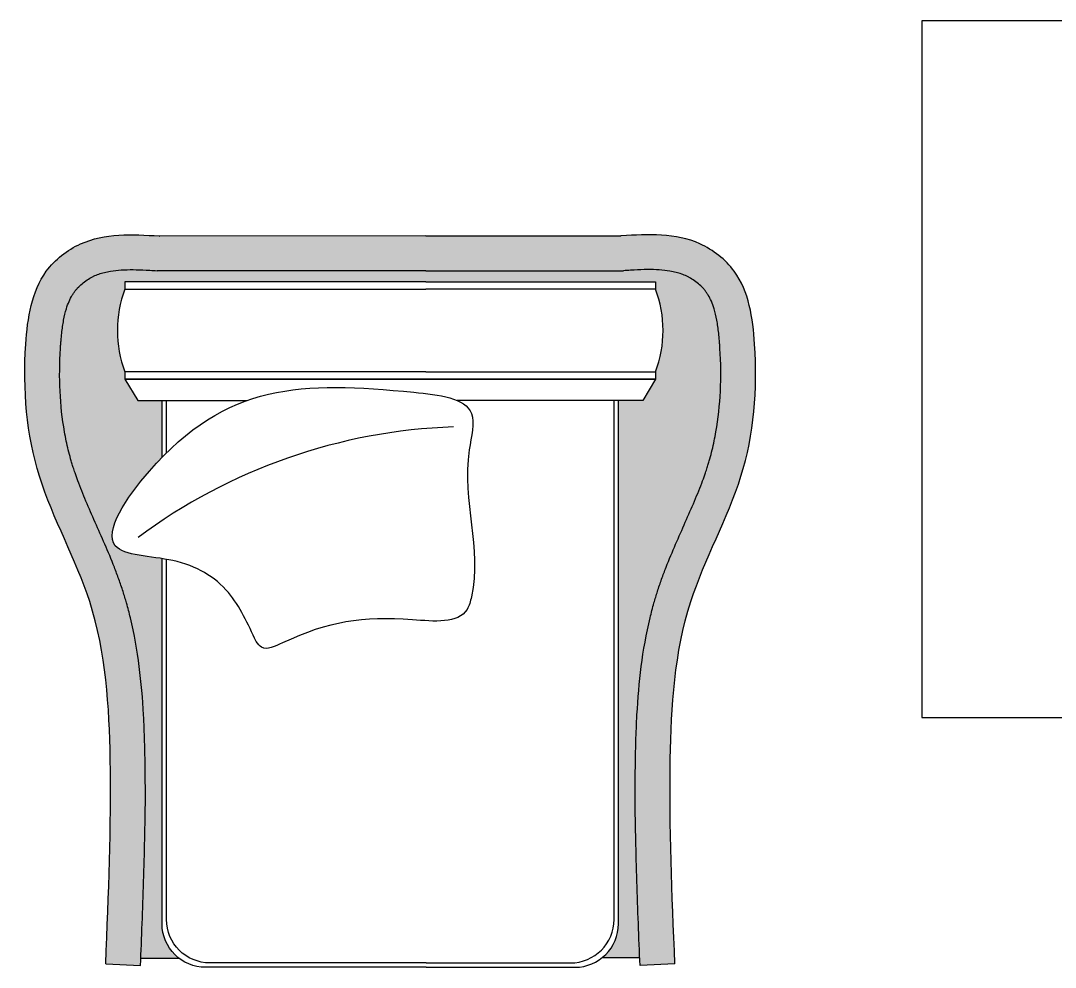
# Model space of a CAD drawing. Header units: millimetres. Extents: x -38686 to 870903, y -23218 to 232707.
# Drawn here: x 45516 to 46703, y 26831 to 27917 of the extents above; entities that cross this region are included whole.
import ezdxf

# ---------------------------------------------------------------- set-up
doc = ezdxf.new("R2010")
doc.units = ezdxf.units.MM
doc.header["$LTSCALE"] = 10
doc.layers.add('40 - Detail Outline', color=142, linetype='Continuous')

msp = doc.modelspace()

# ---------------------------------------------------------------- hatches: boundary and pattern name
at = {"layer": '40 - Detail Outline'}
h = msp.add_hatch(dxfattribs=at)
h.set_pattern_fill('ANGLE', color=251, scale=2, angle=180.0057742412218, style=0)
h.set_pattern_definition([(180.0057742412216, (40026.98163617135, 65695.14403723915), (0.001407889907693792, -13.96999992905677), [10.16, -3.81]), (270.0057742412216, (40026.98163617135, 65695.14403723915), (13.96999992905677, 0.001407889907693792), [10.16, -3.81])])
edge = h.paths.add_edge_path()
edge.add_spline(control_points=[(46266.75633766782, 26834.72930527031), (46263.44040504514, 26916.3194471131), (46257.63666228377, 27046.15524787157), (46269.29427468567, 27244.90543773544), (46353.4127442122, 27390.83732204286), (46364.19165370869, 27522.74277372971), (46349.20963890851, 27624.24843495061), (46285.43164945371, 27674.33293246122), (46235.9372256356, 27672.55004430147), (46204.98856052558, 27670.33869859126), (46204.84359940005, 27670.3283161212)], knot_values=[0, 0, 0, 0, 245.9072961476843, 430.497664894605, 585.444792668331, 737.9512840339504, 824.8975706436609, 875.1625477461654, 965.8148450993879, 966.2415125991878, 966.2415125991878, 966.2415125991878, 966.2415125991878], degree=3, periodic=0)
edge.add_line((46204.84359940002, 27670.3283161212), (45981.01429271833, 27670.3090235372))
edge.add_line((45981.01429271832, 27670.30902353719), (45675.18498669779, 27670.27862897834))
edge.add_spline(control_points=[(45675.18498669777, 27670.27862897834), (45675.04002361064, 27670.28898402369), (45644.09094070003, 27672.49447465733), (45594.59618047116, 27674.26799916055), (45530.82766741567, 27624.17143667889), (45515.86485627733, 27522.66294289533), (45526.66872017251, 27390.75953278178), (45610.81479638227, 27244.84356507605), (45622.51000921873, 27046.09558421951), (45616.73069811234, 26916.25868778843), (45613.43020121628, 26834.66792007956)], knot_values=[0, 0, 0, 0, 0.4266674997999189, 91.0789648530224, 141.3439419555269, 228.2902285652374, 380.7967199308567, 535.7438477045828, 720.3342164515035, 966.2415125991878, 966.2415125991878, 966.2415125991878, 966.2415125991878], degree=3, periodic=0)
edge.add_line((45613.43020121628, 26834.66792007956), (45653.3975142948, 26833.05116862026))
edge.add_spline(control_points=[(45653.39751429483, 26833.05116862026), (45654.04417782451, 26849.03717784812), (45654.6920733786, 26865.05282975784), (45656.53299889137, 26913.21287660881), (45657.62364787579, 26945.47054880038), (45658.53291294235, 26989.84056785666), (45658.71959463682, 27001.76803446393), (45658.93665928181, 27011.18153469542), (45658.98261770155, 27021.66011520319), (45658.94821989685, 27041.29661155228), (45658.88358536997, 27050.44815627105), (45658.69823351753, 27064.65635323869), (45658.61663255648, 27069.69425088864), (45658.41423848714, 27079.81548368618), (45658.29270536837, 27084.89598346104), (45657.84659074387, 27100.18994234484), (45657.44064496813, 27110.45582999986), (45655.8536693294, 27139.13557322572), (45654.31666431285, 27157.66152860986), (45649.52448844985, 27194.82756685768), (45646.26877202667, 27213.46993131414), (45640.42131746153, 27237.71799035779), (45638.93731023133, 27243.39001578065), (45636.07528666419, 27253.45767639482), (45634.74646333203, 27257.85804490403), (45632.57305805184, 27264.62769074289), (45631.78837024211, 27266.99429074175), (45630.18656408371, 27271.68946374954), (45629.36874606303, 27274.0202858224), (45626.87162701006, 27280.96446549808), (45625.1487267137, 27285.52953395749), (45619.85973235618, 27299.04815100072), (45616.1741874337, 27307.82551497385), (45608.74990947498, 27324.99474698914), (45605.0109993699, 27333.38686955973), (45597.72079984186, 27349.85542963991), (45594.16955743617, 27357.93182171492), (45587.47324797296, 27373.81979842764), (45584.32842948465, 27381.63100376751), (45580.35001287141, 27392.39208036979), (45579.26466996406, 27395.43735382847), (45577.54065432801, 27400.49222499209), (45576.87301310356, 27402.51107067022), (45575.69749444464, 27406.19056777843), (45575.18216735043, 27407.85279276453), (45574.17824174845, 27411.19362786768), (45573.69055991032, 27412.86902086166), (45572.26989272033, 27417.910220954), (45571.37928070605, 27421.29105497764), (45568.87342222777, 27431.49421779174), (45567.42410015035, 27438.37730879445), (45563.4846571263, 27460.56306386242), (45561.79765145326, 27476.1750678598), (45560.29244580388, 27508.13511060511), (45560.47511336801, 27524.48228332967), (45561.60070015182, 27542.64557001493), (45561.70058758193, 27544.15140172492), (45561.9125144447, 27547.13166134992), (45562.02494613244, 27548.60925694594), (45562.38504858818, 27553.00024605509), (45562.65564200366, 27555.87189016492), (45563.54246970461, 27563.92165778005), (45564.25629009015, 27568.9304747017), (45566.01840334086, 27578.31263876216), (45567.06679087406, 27582.68371257578), (45569.22632797781, 27589.76532486242), (45570.26922466487, 27592.62804468676), (45572.53926595836, 27597.88423220827), (45573.764796615, 27600.277149336), (45575.72448226018, 27603.52850022654), (45576.38750612631, 27604.54377627543), (45577.39929879684, 27605.97500392586), (45577.72660339795, 27606.4210661333), (45578.71110427956, 27607.71396868505), (45579.3984627559, 27608.5585659782), (45581.58582541608, 27611.07501361177), (45583.21193752319, 27612.72910707649), (45586.73013749989, 27615.89500707503), (45588.62195272779, 27617.40663917757), (45592.57814362543, 27620.20681424772), (45594.64235080528, 27621.4952301889), (45597.68567944542, 27623.15953485133), (45598.63974673057, 27623.64884183138), (45600.5509116645, 27624.56597511489), (45601.50212344559, 27624.99120179105), (45603.45750026187, 27625.80360481057), (45604.45672731631, 27626.18848459491), (45607.52708434581, 27627.28219230547), (45609.67161584232, 27627.93035071365), (45614.18216156733, 27629.07033927623), (45616.54804439153, 27629.56183441863), (45622.84463650765, 27630.61244370718), (45626.93138385599, 27631.06348249428), (45635.59464937833, 27631.61695315528), (45640.16962905909, 27631.71926177504), (45649.72408366197, 27631.63826123786), (45654.70274400705, 27631.45526469849), (45662.65403102574, 27631.02816934832), (45665.51391638897, 27630.84957208782), (45669.71437707654, 27630.56546751693), (45671.02242731009, 27630.47404853701), (45672.33495707839, 27630.38029152965)], knot_values=[0, 0, 0, 0, 48.18040589397054, 48.18040589397054, 144.5412176819116, 144.5412176819116, 179.8519044231265, 179.8519044231265, 210.7199418486409, 210.7199418486409, 237.553935408719, 237.553935408719, 252.2858669309105, 252.2858669309105, 267.0177984531021, 267.0177984531021, 296.4816614974852, 296.4816614974852, 348.9211088695669, 348.9211088695669, 401.3605562416485, 401.3605562416485, 417.399041260727, 417.399041260727, 429.8889746359214, 429.8889746359214, 436.6571245340605, 436.6571245340605, 443.4252744321996, 443.4252744321996, 456.9615742284778, 456.9615742284778, 484.0341738210341, 484.0341738210341, 511.1067734135904, 511.1067734135904, 538.1793730061466, 538.1793730061466, 565.251972598703, 565.251972598703, 576.0252292615306, 576.0252292615306, 583.2334310306188, 583.2334310306188, 589.2088881075424, 589.2088881075424, 595.184345184466, 595.184345184466, 607.1352593383132, 607.1352593383132, 631.0370876460075, 631.0370876460075, 683.2767768766456, 683.2767768766456, 735.5164661072837, 735.5164661072837, 740.2165059186036, 740.2165059186036, 744.9165457299235, 744.9165457299235, 754.3166253525634, 754.3166253525634, 771.9020580215099, 771.9020580215099, 789.4874906904564, 789.4874906904564, 803.1229237549242, 803.1229237549242, 816.7583568193919, 816.7583568193919, 823.3809884518992, 823.3809884518992, 826.4884261616446, 826.4884261616446, 832.3315499349845, 832.3315499349845, 844.0177974816644, 844.0177974816644, 855.7040450283442, 855.7040450283442, 867.3902925750241, 867.3902925750241, 872.6755205526874, 872.6755205526874, 877.9683651406499, 877.9683651406499, 883.2612097286124, 883.2612097286124, 893.8468989045373, 893.8468989045373, 904.4325880804622, 904.4325880804622, 920.7339965087098, 920.7339965087098, 937.0354049369573, 937.0354049369573, 953.3368133652049, 953.3368133652049, 962.2543273832941, 962.2543273832941, 966.2415125991878, 966.2415125991878, 966.2415125991878, 966.2415125991878], degree=3, periodic=0)
edge.add_line((45672.33495707842, 27630.38029152965), (45981.01806678373, 27630.41097160854))
edge.add_line((45981.01806678373, 27630.41097160855), (46207.70117715289, 27630.43051857065))
edge.add_spline(control_points=[(46207.70117715321, 27630.43051857066), (46209.01368916049, 27630.52452388784), (46210.32172207549, 27630.61619033022), (46214.52212893945, 27630.90108956203), (46217.38198046354, 27631.08022786805), (46225.3331865397, 27631.50882747832), (46230.31181217541, 27631.69276590451), (46239.86625128315, 27631.775574004), (46244.44125023735, 27631.67413090561), (46253.10462031324, 27631.12229921827), (46257.1914529184, 27630.67203359234), (46263.48824368184, 27629.62261554617), (46265.85421944747, 27629.13156800318), (46270.36498076093, 27627.9924327906), (46272.50963484126, 27627.34468010814), (46275.58019872935, 27626.25155328402), (46276.57949857961, 27625.86686254582), (46278.5350290557, 27625.05482946963), (46279.48632126648, 27624.62978275654), (46281.39765967446, 27623.71301105403), (46282.35181951232, 27623.22388457837), (46285.39546296021, 27621.56015569919), (46287.45991385265, 27620.27213029902), (46291.41663443187, 27617.47270373275), (46293.30873560472, 27615.96142956115), (46296.82753446064, 27612.79619521153), (46298.4539594691, 27611.14240941316), (46300.64179816539, 27608.6263756418), (46301.32931641492, 27607.78190840197), (46302.31406187726, 27606.48919212658), (46302.64145086097, 27606.04319184836), (46303.65351428089, 27604.61215564003), (46304.31673021056, 27603.59700504377), (46306.27703092896, 27600.34602495543), (46307.50301426876, 27597.95333972307), (46309.77404991578, 27592.6975817544), (46310.81748816915, 27589.83505928216), (46312.97836497222, 27582.75385567527), (46314.0275794302, 27578.38298027949), (46315.79146761826, 27569.00114975313), (46316.50623558628, 27563.99246796555), (46317.39458617021, 27555.94286826938), (46317.66572285414, 27553.07127540324), (46318.02665601467, 27548.6803544988), (46318.13936723999, 27547.20278019974), (46318.35185792067, 27544.2225607215), (46318.45203023043, 27542.7167479357), (46319.58105322364, 27524.55367452015), (46319.76681343163, 27508.20653664619), (46318.26765418408, 27476.2462097098), (46316.58360210515, 27460.63388683485), (46312.6483563736, 27438.44738687861), (46311.20033650272, 27431.56402180848), (46308.69640835916, 27421.360385105), (46307.80643596547, 27417.97938265102), (46306.38672252258, 27412.93791387936), (46305.89935765314, 27411.26242865306), (46304.89606410649, 27407.92140368158), (46304.38105149026, 27406.25908123287), (46303.20622895972, 27402.57936179945), (46302.53896968343, 27400.56038984946), (46300.81591038627, 27395.50519261761), (46299.73114361978, 27392.45971388234), (46295.75476291677, 27381.69788481413), (46292.61142225112, 27373.88608466016), (46285.9181186817, 27357.99684138751), (46282.36840427536, 27349.91977761361), (46275.08132048964, 27333.44983862851), (46271.34399811897, 27325.05700886072), (46263.92296846188, 27307.88637258735), (46260.23908415489, 27299.10831151985), (46254.95264741758, 27285.5886941178), (46253.2306107966, 27281.0232997924), (46250.73480552604, 27274.07864782247), (46249.91742847764, 27271.747671072), (46248.31651060627, 27267.05219510983), (46247.53227053687, 27264.68544670181), (46245.36014601402, 27257.91538980747), (46244.03215519135, 27253.51476998298), (46241.17203633024, 27243.44656809572), (46239.68910219125, 27237.77426202182), (46233.84623511066, 27213.52509715882), (46230.5940456097, 27194.88211710177), (46225.80890110595, 27157.71517290915), (46224.27540095805, 27139.18892707755), (46222.69385113774, 27110.50888413225), (46222.28984752583, 27100.24291986196), (46221.84662630365, 27084.94887685342), (46221.72605434374, 27079.86835417717), (46221.52557506794, 27069.74708327079), (46221.44492720527, 27064.70917027324), (46221.26226334018, 27050.500938494), (46221.19936015355, 27041.34938171111), (46221.16867728875, 27021.71287920585), (46221.21661810257, 27011.23430758027), (46221.43533214822, 27001.82084857027), (46221.62427034241, 26989.89341749392), (46222.54192955449, 26945.52357125132), (46223.63868120147, 26913.26610597196), (46225.48871786124, 26865.10640825917), (46226.13964333199, 26849.09087920845), (46226.78933117035, 26833.10499260602)], knot_values=[0, 0, 0, 0, 3.987185215893646, 3.987185215893646, 12.90469923398291, 12.90469923398291, 29.20610766223047, 29.20610766223047, 45.50751609047802, 45.50751609047802, 61.80892451872558, 61.80892451872558, 72.3946136946505, 72.3946136946505, 82.98030287057543, 82.98030287057543, 88.27314745853789, 88.27314745853789, 93.56599204650036, 93.56599204650036, 98.8512200241637, 98.8512200241637, 110.5374675708435, 110.5374675708435, 122.2237151175234, 122.2237151175234, 133.9099626642032, 133.9099626642032, 139.7530864375432, 139.7530864375432, 142.8605241472886, 142.8605241472886, 149.4831557797959, 149.4831557797959, 163.1185888442636, 163.1185888442636, 176.7540219087314, 176.7540219087314, 194.3394545776779, 194.3394545776779, 211.9248872466244, 211.9248872466244, 221.3249668692642, 221.3249668692642, 226.0250066805842, 226.0250066805842, 230.7250464919041, 230.7250464919041, 282.9647357225422, 282.9647357225422, 335.2044249531803, 335.2044249531803, 359.1062532608746, 359.1062532608746, 371.0571674147218, 371.0571674147218, 377.0326244916454, 377.0326244916454, 383.008081568569, 383.008081568569, 390.2162833376572, 390.2162833376572, 400.9895400004848, 400.9895400004848, 428.0621395930411, 428.0621395930411, 455.1347391855974, 455.1347391855974, 482.2073387781537, 482.2073387781537, 509.27993837071, 509.27993837071, 522.8162381669881, 522.8162381669881, 529.5843880651273, 529.5843880651273, 536.3525379632663, 536.3525379632663, 548.8424713384608, 548.8424713384608, 564.8809563575393, 564.8809563575393, 617.3204037296209, 617.3204037296209, 669.7598511017026, 669.7598511017026, 699.2237141460857, 699.2237141460857, 713.9556456682773, 713.9556456682773, 728.6875771904688, 728.6875771904688, 755.5215707505469, 755.5215707505469, 786.3896081760613, 786.3896081760613, 821.7002949172761, 821.7002949172761, 918.0611067052173, 918.0611067052173, 966.2415125991878, 966.2415125991878, 966.2415125991878, 966.2415125991878], degree=3, periodic=0)
edge.add_line((46226.78933117035, 26833.10499260602), (46266.75633766778, 26834.7293052703))
h = msp.add_hatch(dxfattribs=at)
h.set_pattern_fill('ANGLE', color=251, scale=0.9999999999999999, angle=225.0057742412217, style=0)
h.set_pattern_definition([(225.0057742412215, (40026.98163617135, 65695.14403723915), (4.939638605756262, -4.938643077255367), [5.07999999999999, -1.904999999999998]), (315.0057742412217, (40026.98163617135, 65695.14403723915), (4.938643077255367, 4.939638605756262), [5.07999999999995, -1.904999999999988])])
edge = h.paths.add_edge_path()
edge.add_spline(control_points=[(46226.44476070409, 26841.58811335671), (46225.91050942551, 26854.75607178993), (46225.37967127209, 26867.94508215338), (46223.63868120147, 26913.26610597196), (46222.54192955449, 26945.52357125132), (46221.62427034241, 26989.89341749392), (46221.43533214822, 27001.82084857027), (46221.21661810257, 27011.23430758027), (46221.16867728875, 27021.71287920585), (46221.19936015355, 27041.34938171111), (46221.26226334018, 27050.500938494), (46221.44492720527, 27064.70917027324), (46221.52557506794, 27069.74708327079), (46221.72605434374, 27079.86835417717), (46221.84662630365, 27084.94887685342), (46222.28984752583, 27100.24291986196), (46222.69385113774, 27110.50888413225), (46224.27540095805, 27139.18892707755), (46225.80890110595, 27157.71517290915), (46230.5940456097, 27194.88211710177), (46233.84623511066, 27213.52509715882), (46239.68910219125, 27237.77426202182), (46241.17203633024, 27243.44656809572), (46244.03215519135, 27253.51476998298), (46245.36014601402, 27257.91538980747), (46247.53227053687, 27264.68544670181), (46248.31651060627, 27267.05219510983), (46249.91742847764, 27271.747671072), (46250.73480552604, 27274.07864782247), (46253.2306107966, 27281.0232997924), (46254.95264741758, 27285.5886941178), (46260.23908415489, 27299.10831151985), (46263.92296846188, 27307.88637258735), (46271.34399811897, 27325.05700886072), (46275.08132048964, 27333.44983862851), (46282.36840427536, 27349.91977761361), (46285.9181186817, 27357.99684138751), (46292.61142225112, 27373.88608466016), (46295.75476291677, 27381.69788481413), (46299.73114361978, 27392.45971388234), (46300.81591038627, 27395.50519261761), (46302.53896968343, 27400.56038984946), (46303.20622895972, 27402.57936179945), (46304.38105149026, 27406.25908123287), (46304.89606410649, 27407.92140368158), (46305.89935765314, 27411.26242865306), (46306.38672252258, 27412.93791387936), (46307.80643596547, 27417.97938265102), (46308.69640835916, 27421.360385105), (46311.20033650272, 27431.56402180848), (46312.6483563736, 27438.44738687861), (46316.58360210515, 27460.63388683485), (46318.26765418408, 27476.2462097098), (46319.76681343163, 27508.20653664619), (46319.58105322364, 27524.55367452015), (46318.45203023043, 27542.7167479357), (46318.35185792067, 27544.2225607215), (46318.13936723999, 27547.20278019974), (46318.02665601467, 27548.6803544988), (46317.66572285414, 27553.07127540324), (46317.39458617021, 27555.94286826938), (46316.50623558628, 27563.99246796555), (46315.79146761826, 27569.00114975313), (46314.0275794302, 27578.38298027949), (46312.97836497222, 27582.75385567527), (46310.81748816915, 27589.83505928216), (46309.77404991578, 27592.6975817544), (46307.50301426876, 27597.95333972307), (46306.27703092896, 27600.34602495543), (46304.31673021056, 27603.59700504377), (46303.65351428089, 27604.61215564003), (46302.64145086097, 27606.04319184836), (46302.31406187726, 27606.48919212658), (46301.32931641492, 27607.78190840197), (46300.64179816539, 27608.6263756418), (46298.4539594691, 27611.14240941316), (46296.82753446064, 27612.79619521153), (46293.30873560472, 27615.96142956115), (46291.41663443187, 27617.47270373275), (46287.45991385265, 27620.27213029902), (46285.39546296021, 27621.56015569919), (46282.35181951232, 27623.22388457837), (46281.39765967446, 27623.71301105403), (46279.48632126648, 27624.62978275654), (46278.5350290557, 27625.05482946963), (46276.57949857961, 27625.86686254582), (46275.58019872935, 27626.25155328402), (46272.50963484126, 27627.34468010814), (46270.36498076093, 27627.9924327906), (46265.85421944747, 27629.13156800318), (46263.48824368184, 27629.62261554617), (46257.1914529184, 27630.67203359234), (46253.10462031324, 27631.12229921827), (46244.44125023735, 27631.67413090561), (46239.86625128315, 27631.775574004), (46230.31181217541, 27631.69276590451), (46225.3331865397, 27631.50882747832), (46217.38198046354, 27631.08022786805), (46214.52212893945, 27630.90108956203), (46210.32172207549, 27630.61619033022), (46209.01368916049, 27630.52452388784), (46207.70117715321, 27630.43051857066)], knot_values=[8.519683485493072, 8.519683485493072, 8.519683485493072, 8.519683485493072, 48.18040589397054, 48.18040589397054, 144.5412176819116, 144.5412176819116, 179.8519044231265, 179.8519044231265, 210.7199418486409, 210.7199418486409, 237.553935408719, 237.553935408719, 252.2858669309105, 252.2858669309105, 267.0177984531021, 267.0177984531021, 296.4816614974852, 296.4816614974852, 348.9211088695669, 348.9211088695669, 401.3605562416485, 401.3605562416485, 417.399041260727, 417.399041260727, 429.8889746359214, 429.8889746359214, 436.6571245340605, 436.6571245340605, 443.4252744321996, 443.4252744321996, 456.9615742284778, 456.9615742284778, 484.0341738210341, 484.0341738210341, 511.1067734135904, 511.1067734135904, 538.1793730061466, 538.1793730061466, 565.251972598703, 565.251972598703, 576.0252292615306, 576.0252292615306, 583.2334310306188, 583.2334310306188, 589.2088881075424, 589.2088881075424, 595.184345184466, 595.184345184466, 607.1352593383132, 607.1352593383132, 631.0370876460075, 631.0370876460075, 683.2767768766456, 683.2767768766456, 735.5164661072837, 735.5164661072837, 740.2165059186036, 740.2165059186036, 744.9165457299235, 744.9165457299235, 754.3166253525634, 754.3166253525634, 771.9020580215099, 771.9020580215099, 789.4874906904564, 789.4874906904564, 803.1229237549242, 803.1229237549242, 816.7583568193919, 816.7583568193919, 823.3809884518992, 823.3809884518992, 826.4884261616446, 826.4884261616446, 832.3315499349845, 832.3315499349845, 844.0177974816644, 844.0177974816644, 855.7040450283442, 855.7040450283442, 867.3902925750241, 867.3902925750241, 872.6755205526874, 872.6755205526874, 877.9683651406499, 877.9683651406499, 883.2612097286124, 883.2612097286124, 893.8468989045373, 893.8468989045373, 904.4325880804622, 904.4325880804622, 920.7339965087098, 920.7339965087098, 937.0354049369573, 937.0354049369573, 953.3368133652049, 953.3368133652049, 962.2543273832941, 962.2543273832941, 966.2415125991878, 966.2415125991878, 966.2415125991878, 966.2415125991878], degree=3, periodic=0)
edge.add_line((46207.70117715313, 27630.43051857047), (45981.01806678371, 27630.41097160855))
edge.add_line((45981.01806678373, 27630.41097160855), (45672.33495707747, 27630.38029152959))
edge.add_spline(control_points=[(45672.33495707839, 27630.38029152965), (45671.02242731009, 27630.47404853701), (45669.71437707654, 27630.56546751693), (45665.51391638897, 27630.84957208782), (45662.65403102574, 27631.02816934832), (45654.70274400705, 27631.45526469849), (45649.72408366197, 27631.63826123786), (45640.16962905909, 27631.71926177504), (45635.59464937833, 27631.61695315528), (45626.93138385599, 27631.06348249428), (45622.84463650765, 27630.61244370718), (45616.54804439153, 27629.56183441863), (45614.18216156733, 27629.07033927623), (45609.67161584232, 27627.93035071365), (45607.52708434581, 27627.28219230547), (45604.45672731631, 27626.18848459491), (45603.45750026187, 27625.80360481057), (45601.50212344559, 27624.99120179105), (45600.5509116645, 27624.56597511489), (45598.63974673057, 27623.64884183138), (45597.68567944542, 27623.15953485133), (45594.64235080528, 27621.4952301889), (45592.57814362543, 27620.20681424772), (45588.62195272779, 27617.40663917757), (45586.73013749989, 27615.89500707503), (45583.21193752319, 27612.72910707649), (45581.58582541608, 27611.07501361177), (45579.3984627559, 27608.5585659782), (45578.71110427956, 27607.71396868505), (45577.72660339795, 27606.4210661333), (45577.39929879684, 27605.97500392586), (45576.38750612631, 27604.54377627543), (45575.72448226018, 27603.52850022654), (45573.764796615, 27600.277149336), (45572.53926595836, 27597.88423220827), (45570.26922466487, 27592.62804468676), (45569.22632797781, 27589.76532486242), (45567.06679087406, 27582.68371257578), (45566.01840334086, 27578.31263876216), (45564.25629009015, 27568.9304747017), (45563.54246970461, 27563.92165778005), (45562.65564200366, 27555.87189016492), (45562.38504858818, 27553.00024605509), (45562.02494613244, 27548.60925694594), (45561.9125144447, 27547.13166134992), (45561.70058758193, 27544.15140172492), (45561.60070015182, 27542.64557001493), (45560.47511336801, 27524.48228332967), (45560.29244580388, 27508.13511060511), (45561.79765145326, 27476.1750678598), (45563.4846571263, 27460.56306386242), (45567.42410015035, 27438.37730879445), (45568.87342222777, 27431.49421779174), (45571.37928070605, 27421.29105497764), (45572.26989272033, 27417.910220954), (45573.69055991032, 27412.86902086166), (45574.17824174845, 27411.19362786768), (45575.18216735043, 27407.85279276453), (45575.69749444464, 27406.19056777843), (45576.87301310356, 27402.51107067022), (45577.54065432801, 27400.49222499209), (45579.26466996406, 27395.43735382847), (45580.35001287141, 27392.39208036979), (45584.32842948465, 27381.63100376751), (45587.47324797296, 27373.81979842764), (45594.16955743617, 27357.93182171492), (45597.72079984186, 27349.85542963991), (45605.0109993699, 27333.38686955973), (45608.74990947498, 27324.99474698914), (45616.1741874337, 27307.82551497385), (45619.85973235618, 27299.04815100072), (45625.1487267137, 27285.52953395749), (45626.87162701006, 27280.96446549808), (45629.36874606303, 27274.0202858224), (45630.18656408371, 27271.68946374954), (45631.78837024211, 27266.99429074175), (45632.57305805184, 27264.62769074289), (45634.74646333203, 27257.85804490403), (45636.07528666419, 27253.45767639482), (45638.93731023133, 27243.39001578065), (45640.42131746153, 27237.71799035779), (45646.26877202667, 27213.46993131414), (45649.52448844985, 27194.82756685768), (45654.31666431285, 27157.66152860986), (45655.8536693294, 27139.13557322572), (45657.44064496813, 27110.45582999986), (45657.84659074387, 27100.18994234484), (45658.29270536837, 27084.89598346104), (45658.41423848714, 27079.81548368618), (45658.61663255648, 27069.69425088864), (45658.69823351753, 27064.65635323869), (45658.88358536997, 27050.44815627105), (45658.94821989685, 27041.29661155228), (45658.98261770155, 27021.66011520319), (45658.93665928181, 27011.18153469542), (45658.71959463682, 27001.76803446393), (45658.53291294235, 26989.84056785666), (45657.62364787579, 26945.47054880038), (45656.53299889137, 26913.21287660881), (45654.80058293004, 26867.89152423128), (45654.27223995488, 26854.70241367697), (45653.74047987195, 26841.53435440687)], knot_values=[8.519683485484052, 8.519683485484052, 8.519683485484052, 8.519683485484052, 12.5068687013777, 12.5068687013777, 21.42438271946696, 21.42438271946696, 37.72579114771452, 37.72579114771452, 54.02719957596207, 54.02719957596207, 70.32860800420963, 70.32860800420963, 80.91429718013455, 80.91429718013455, 91.49998635605948, 91.49998635605948, 96.79283094402194, 96.79283094402194, 102.0856755319844, 102.0856755319844, 107.3709035096477, 107.3709035096477, 119.0571510563276, 119.0571510563276, 130.7433986030074, 130.7433986030074, 142.4296461496873, 142.4296461496873, 148.2727699230272, 148.2727699230272, 151.3802076327727, 151.3802076327727, 158.0028392652799, 158.0028392652799, 171.6382723297477, 171.6382723297477, 185.2737053942154, 185.2737053942154, 202.8591380631619, 202.8591380631619, 220.4445707321084, 220.4445707321084, 229.8446503547483, 229.8446503547483, 234.5446901660682, 234.5446901660682, 239.2447299773881, 239.2447299773881, 291.4844192080262, 291.4844192080262, 343.7241084386643, 343.7241084386643, 367.6259367463587, 367.6259367463587, 379.5768509002058, 379.5768509002058, 385.5523079771294, 385.5523079771294, 391.527765054053, 391.527765054053, 398.7359668231412, 398.7359668231412, 409.5092234859688, 409.5092234859688, 436.5818230785252, 436.5818230785252, 463.6544226710815, 463.6544226710815, 490.7270222636378, 490.7270222636378, 517.7996218561941, 517.7996218561941, 531.3359216524723, 531.3359216524723, 538.1040715506113, 538.1040715506113, 544.8722214487505, 544.8722214487505, 557.3621548239448, 557.3621548239448, 573.4006398430233, 573.4006398430233, 625.840087215105, 625.840087215105, 678.2795345871866, 678.2795345871866, 707.7433976315697, 707.7433976315697, 722.4753291537613, 722.4753291537613, 737.2072606759529, 737.2072606759529, 764.0412542360309, 764.0412542360309, 794.9092916615454, 794.9092916615454, 830.2199784027603, 830.2199784027603, 926.5807901907012, 926.5807901907012, 966.2415125991878, 966.2415125991878, 966.2415125991878, 966.2415125991878], degree=3, periodic=0)
edge.add_line((45653.74047987195, 26841.53435440687), (45697.30379155218, 26841.53874469656))
edge.add_arc((45728.18433223132, 26880.86293836106), 50.00000000000046, -179.9942257587711, -128.14187256786238, ccw=False)
edge.add_line((45678.18433248525, 26880.85789938502), (45678.14208055857, 27299.96332939159))
edge.add_spline(control_points=[(45678.14208055852, 27299.96332939158), (45655.88816774386, 27303.45908700146), (45594.7872851789, 27307.2159287939), (45642.21365353462, 27377.36473320184), (45673.29668050996, 27411.24659471647), (45678.13036350781, 27416.22753216368)], knot_values=[148.9523328681392, 148.9523328681392, 148.9523328681392, 148.9523328681392, 206.3684940841043, 300.5098177834341, 317.8377037578845, 317.8377037578845, 317.8377037578845, 317.8377037578845], degree=3, periodic=0)
edge.add_line((45678.13036350781, 27416.22753216368), (45678.12380329073, 27481.3222757732))
edge.add_line((45678.12380329071, 27481.3222757732), (45650.14101562591, 27481.31945568126))
edge.add_line((45650.14101562591, 27481.31945568123), (45635.52782960198, 27506.02438095172))
edge.add_line((45635.52782960201, 27506.02438095172), (45635.52699754831, 27514.28055927064))
edge.add_arc((45760.90705444562, 27561.83153830921), 134.0941992597271, 159.2420797852066, 200.7694686972298, ccw=False)
edge.add_line((45635.51741576541, 27609.35724489788), (45635.51658371171, 27617.61342321679))
edge.add_line((45635.51658371172, 27617.61342321675), (45981.01927408854, 27617.64778257627))
edge.add_line((45981.01927408852, 27617.64778257628), (46244.52196516663, 27617.67061598661))
edge.add_line((46244.52196516664, 27617.67061598661), (46244.52269506171, 27609.41443765798))
edge.add_arc((46119.14204979737, 27561.86501002522), 134.0941992597289, -20.758629169573396, 20.768759742409202, ccw=False)
edge.add_line((46244.53110040413, 27514.33775191956), (46244.53183029924, 27506.08157359097))
edge.add_line((46244.53183029924, 27506.08157359094), (46229.9233183491, 27481.37388416043))
edge.add_line((46229.92331834909, 27481.37388416046), (46201.94053063044, 27481.37164941014))
edge.add_line((46201.94053063044, 27481.37164941011), (46201.99346908589, 26880.90703320999))
edge.add_arc((46151.9934692813, 26880.90261291375), 49.99999999999112, -51.84728790451902, 0.005065286401588764, ccw=False)
edge.add_line((46182.88144897285, 26841.58426210179), (46226.44476070409, 26841.58811335671))

# ---------------------------------------------------------------- linework, layer by layer
at = {"layer": '40 - Detail Outline', "color": 0}
for p, q in [((45653.74047987198, 26841.53435440687), (45697.30379155211, 26841.53874469656)), ((46226.44476070403, 26841.58811335671), (46182.88144897291, 26841.58426210179)), ((45613.43020121628, 26834.66792007956), (45653.39751429483, 26833.05116862026)), ((46266.75633766782, 26834.72930527031), (46226.78933117035, 26833.10499260602))]:
    msp.add_line(p, q, dxfattribs=at)
msp.add_lwpolyline([(47350.36839924406, 27917.44146381861), (46550.36839924406, 27917.44146381861), (46550.36839924406, 27117.44146381861), (47350.36839924406, 27117.44146381861)], close=True, dxfattribs=at)
for points in [[(45981.01429271832, 27670.30902353719), (45675.18498669777, 27670.27862897834)], [(45981.01429271832, 27670.30902353719), (46204.84359940005, 27670.3283161212)], [(45981.01806678373, 27630.41097160855), (45672.33495707839, 27630.38029152965)], [(45981.01806678373, 27630.41097160855), (46207.70117715321, 27630.43051857066)], [(45981.01927408852, 27617.64778257628), (45635.51658371172, 27617.61342321675), (45635.51741576541, 27609.35724489776), (45981.02005506295, 27609.39160425223)], [(45981.01927408852, 27617.64778257628), (46244.52196516664, 27617.67061598661), (46244.52269506169, 27609.41443765795), (45981.02005506295, 27609.39160425223)], [(45981.02904862555, 27514.31491856664), (45635.5269975483, 27514.28055927067), (45635.52782960201, 27506.02438095172), (45981.02982959995, 27506.0587402426)], [(45981.02982959995, 27506.0587402426), (45635.52782960201, 27506.02438095172), (45650.14101562591, 27481.31945568123), (45775.57792097915, 27481.33209715255)], [(45981.02904862555, 27514.31491856664), (46244.53110040413, 27514.33775191956), (46244.53183029924, 27506.08157359094), (45981.02982959995, 27506.0587402426)], [(45981.02982959995, 27506.0587402426), (46244.53183029924, 27506.08157359094), (46229.92331834909, 27481.37388416046), (46017.02038281853, 27481.35688139039)], [(45678.13036350781, 27416.22753216368), (45678.12380329071, 27481.3222757732)], [(45683.12985465155, 27421.27698727657), (45683.12380326533, 27481.32277967081)]]:
    msp.add_lwpolyline(points, dxfattribs=at)
for points in [[(45981.09315712718, 26835.88802139523), (46146.99744756744, 26835.90217105997, 0.414213562373095), (46196.99302707581, 26885.90659116082), (46196.9405306711, 27481.37096828657)], [(45981.09363009079, 26830.88802093103), (46151.99788957759, 26830.90261310913, 0.414213562373095), (46201.99346908589, 26880.90703320999), (46201.94053065154, 27481.37141031622)], [(45981.09363009079, 26830.88802093103), (45728.18937120738, 26830.862938615, -0.414213562373095), (45678.18433248525, 26880.85789938502), (45678.14208055852, 27299.96332939158)], [(45981.09315712718, 26835.88802139523), (45733.18886728439, 26835.86344248721, -0.414213562373095), (45683.18382856224, 26885.85840325722), (45683.14216408532, 27299.13477423248)]]:
    msp.add_lwpolyline(points, format="xyb", dxfattribs=at)
for centre, start, end in [((45760.90705444565, 27561.83153830921), 159.2420797860159, 200.7694686970581), ((46119.14204979737, 27561.86501002522), 339.2413708316323, 20.7687597417367)]:
    msp.add_arc(centre, 134.094199259731, start, end, dxfattribs=at)
at = {"layer": '40 - Detail Outline', "color": 252}
msp.add_arc((46034.9705686605, 26807.43208333577), 644.1258542451804, 91.97986230607802, 126.6351404651925, dxfattribs=at)
at = {"layer": '40 - Detail Outline', "color": 0}
for points, knots in [([(45613.43020121628, 26834.66792007956), (45616.73069811234, 26916.25868778843), (45622.51000921873, 27046.09558421951), (45610.81479638227, 27244.84356507605), (45526.66872017251, 27390.75953278178), (45515.86485627733, 27522.66294289533), (45530.82766741567, 27624.17143667889), (45594.59618047116, 27674.26799916055), (45644.09094070003, 27672.49447465733), (45675.04002361064, 27670.28898402369), (45675.18498669777, 27670.27862897834)], [0, 0, 0, 0, 245.9072961476843, 430.497664894605, 585.444792668331, 737.9512840339504, 824.8975706436609, 875.1625477461654, 965.8148450993879, 966.2415125991878, 966.2415125991878, 966.2415125991878, 966.2415125991878]), ([(46266.75633766782, 26834.72930527031), (46263.44040504514, 26916.3194471131), (46257.63666228377, 27046.15524787157), (46269.29427468567, 27244.90543773544), (46353.4127442122, 27390.83732204286), (46364.19165370869, 27522.74277372971), (46349.20963890851, 27624.24843495061), (46285.43164945371, 27674.33293246122), (46235.9372256356, 27672.55004430147), (46204.98856052558, 27670.33869859126), (46204.84359940005, 27670.3283161212)], [0, 0, 0, 0, 245.9072961476843, 430.497664894605, 585.444792668331, 737.9512840339504, 824.8975706436609, 875.1625477461654, 965.8148450993879, 966.2415125991878, 966.2415125991878, 966.2415125991878, 966.2415125991878]), ([(45653.39751429483, 26833.05116862026), (45654.04417782451, 26849.03717784812), (45654.6920733786, 26865.05282975784), (45656.53299889137, 26913.21287660881), (45657.62364787579, 26945.47054880038), (45658.53291294235, 26989.84056785666), (45658.71959463682, 27001.76803446393), (45658.93665928181, 27011.18153469542), (45658.98261770155, 27021.66011520319), (45658.94821989685, 27041.29661155228), (45658.88358536997, 27050.44815627105), (45658.69823351753, 27064.65635323869), (45658.61663255648, 27069.69425088864), (45658.41423848714, 27079.81548368618), (45658.29270536837, 27084.89598346104), (45657.84659074387, 27100.18994234484), (45657.44064496813, 27110.45582999986), (45655.8536693294, 27139.13557322572), (45654.31666431285, 27157.66152860986), (45649.52448844985, 27194.82756685768), (45646.26877202667, 27213.46993131414), (45640.42131746153, 27237.71799035779), (45638.93731023133, 27243.39001578065), (45636.07528666419, 27253.45767639482), (45634.74646333203, 27257.85804490403), (45632.57305805184, 27264.62769074289), (45631.78837024211, 27266.99429074175), (45630.18656408371, 27271.68946374954), (45629.36874606303, 27274.0202858224), (45626.87162701006, 27280.96446549808), (45625.1487267137, 27285.52953395749), (45619.85973235618, 27299.04815100072), (45616.1741874337, 27307.82551497385), (45608.74990947498, 27324.99474698914), (45605.0109993699, 27333.38686955973), (45597.72079984186, 27349.85542963991), (45594.16955743617, 27357.93182171492), (45587.47324797296, 27373.81979842764), (45584.32842948465, 27381.63100376751), (45580.35001287141, 27392.39208036979), (45579.26466996406, 27395.43735382847), (45577.54065432801, 27400.49222499209), (45576.87301310356, 27402.51107067022), (45575.69749444464, 27406.19056777843), (45575.18216735043, 27407.85279276453), (45574.17824174845, 27411.19362786768), (45573.69055991032, 27412.86902086166), (45572.26989272033, 27417.910220954), (45571.37928070605, 27421.29105497764), (45568.87342222777, 27431.49421779174), (45567.42410015035, 27438.37730879445), (45563.4846571263, 27460.56306386242), (45561.79765145326, 27476.1750678598), (45560.29244580388, 27508.13511060511), (45560.47511336801, 27524.48228332967), (45561.60070015182, 27542.64557001493), (45561.70058758193, 27544.15140172492), (45561.9125144447, 27547.13166134992), (45562.02494613244, 27548.60925694594), (45562.38504858818, 27553.00024605509), (45562.65564200366, 27555.87189016492), (45563.54246970461, 27563.92165778005), (45564.25629009015, 27568.9304747017), (45566.01840334086, 27578.31263876216), (45567.06679087406, 27582.68371257578), (45569.22632797781, 27589.76532486242), (45570.26922466487, 27592.62804468676), (45572.53926595836, 27597.88423220827), (45573.764796615, 27600.277149336), (45575.72448226018, 27603.52850022654), (45576.38750612631, 27604.54377627543), (45577.39929879684, 27605.97500392586), (45577.72660339795, 27606.4210661333), (45578.71110427956, 27607.71396868505), (45579.3984627559, 27608.5585659782), (45581.58582541608, 27611.07501361177), (45583.21193752319, 27612.72910707649), (45586.73013749989, 27615.89500707503), (45588.62195272779, 27617.40663917757), (45592.57814362543, 27620.20681424772), (45594.64235080528, 27621.4952301889), (45597.68567944542, 27623.15953485133), (45598.63974673057, 27623.64884183138), (45600.5509116645, 27624.56597511489), (45601.50212344559, 27624.99120179105), (45603.45750026187, 27625.80360481057), (45604.45672731631, 27626.18848459491), (45607.52708434581, 27627.28219230547), (45609.67161584232, 27627.93035071365), (45614.18216156733, 27629.07033927623), (45616.54804439153, 27629.56183441863), (45622.84463650765, 27630.61244370718), (45626.93138385599, 27631.06348249428), (45635.59464937833, 27631.61695315528), (45640.16962905909, 27631.71926177504), (45649.72408366197, 27631.63826123786), (45654.70274400705, 27631.45526469849), (45662.65403102574, 27631.02816934832), (45665.51391638897, 27630.84957208782), (45669.71437707654, 27630.56546751693), (45671.02242731009, 27630.47404853701), (45672.33495707839, 27630.38029152965)], [0, 0, 0, 0, 48.18040589397054, 48.18040589397054, 144.5412176819116, 144.5412176819116, 179.8519044231265, 179.8519044231265, 210.7199418486409, 210.7199418486409, 237.553935408719, 237.553935408719, 252.2858669309105, 252.2858669309105, 267.0177984531021, 267.0177984531021, 296.4816614974852, 296.4816614974852, 348.9211088695669, 348.9211088695669, 401.3605562416485, 401.3605562416485, 417.399041260727, 417.399041260727, 429.8889746359214, 429.8889746359214, 436.6571245340605, 436.6571245340605, 443.4252744321996, 443.4252744321996, 456.9615742284778, 456.9615742284778, 484.0341738210341, 484.0341738210341, 511.1067734135904, 511.1067734135904, 538.1793730061466, 538.1793730061466, 565.251972598703, 565.251972598703, 576.0252292615306, 576.0252292615306, 583.2334310306188, 583.2334310306188, 589.2088881075424, 589.2088881075424, 595.184345184466, 595.184345184466, 607.1352593383132, 607.1352593383132, 631.0370876460075, 631.0370876460075, 683.2767768766456, 683.2767768766456, 735.5164661072837, 735.5164661072837, 740.2165059186036, 740.2165059186036, 744.9165457299235, 744.9165457299235, 754.3166253525634, 754.3166253525634, 771.9020580215099, 771.9020580215099, 789.4874906904564, 789.4874906904564, 803.1229237549242, 803.1229237549242, 816.7583568193919, 816.7583568193919, 823.3809884518992, 823.3809884518992, 826.4884261616446, 826.4884261616446, 832.3315499349845, 832.3315499349845, 844.0177974816644, 844.0177974816644, 855.7040450283442, 855.7040450283442, 867.3902925750241, 867.3902925750241, 872.6755205526874, 872.6755205526874, 877.9683651406499, 877.9683651406499, 883.2612097286124, 883.2612097286124, 893.8468989045373, 893.8468989045373, 904.4325880804622, 904.4325880804622, 920.7339965087098, 920.7339965087098, 937.0354049369573, 937.0354049369573, 953.3368133652049, 953.3368133652049, 962.2543273832941, 962.2543273832941, 966.2415125991878, 966.2415125991878, 966.2415125991878, 966.2415125991878]), ([(46226.78933117035, 26833.10499260602), (46226.13964333199, 26849.09087920845), (46225.48871786124, 26865.10640825917), (46223.63868120147, 26913.26610597196), (46222.54192955449, 26945.52357125132), (46221.62427034241, 26989.89341749392), (46221.43533214822, 27001.82084857027), (46221.21661810257, 27011.23430758027), (46221.16867728875, 27021.71287920585), (46221.19936015355, 27041.34938171111), (46221.26226334018, 27050.500938494), (46221.44492720527, 27064.70917027324), (46221.52557506794, 27069.74708327079), (46221.72605434374, 27079.86835417717), (46221.84662630365, 27084.94887685342), (46222.28984752583, 27100.24291986196), (46222.69385113774, 27110.50888413225), (46224.27540095805, 27139.18892707755), (46225.80890110595, 27157.71517290915), (46230.5940456097, 27194.88211710177), (46233.84623511066, 27213.52509715882), (46239.68910219125, 27237.77426202182), (46241.17203633024, 27243.44656809572), (46244.03215519135, 27253.51476998298), (46245.36014601402, 27257.91538980747), (46247.53227053687, 27264.68544670181), (46248.31651060627, 27267.05219510983), (46249.91742847764, 27271.747671072), (46250.73480552604, 27274.07864782247), (46253.2306107966, 27281.0232997924), (46254.95264741758, 27285.5886941178), (46260.23908415489, 27299.10831151985), (46263.92296846188, 27307.88637258735), (46271.34399811897, 27325.05700886072), (46275.08132048964, 27333.44983862851), (46282.36840427536, 27349.91977761361), (46285.9181186817, 27357.99684138751), (46292.61142225112, 27373.88608466016), (46295.75476291677, 27381.69788481413), (46299.73114361978, 27392.45971388234), (46300.81591038627, 27395.50519261761), (46302.53896968343, 27400.56038984946), (46303.20622895972, 27402.57936179945), (46304.38105149026, 27406.25908123287), (46304.89606410649, 27407.92140368158), (46305.89935765314, 27411.26242865306), (46306.38672252258, 27412.93791387936), (46307.80643596547, 27417.97938265102), (46308.69640835916, 27421.360385105), (46311.20033650272, 27431.56402180848), (46312.6483563736, 27438.44738687861), (46316.58360210515, 27460.63388683485), (46318.26765418408, 27476.2462097098), (46319.76681343163, 27508.20653664619), (46319.58105322364, 27524.55367452015), (46318.45203023043, 27542.7167479357), (46318.35185792067, 27544.2225607215), (46318.13936723999, 27547.20278019974), (46318.02665601467, 27548.6803544988), (46317.66572285414, 27553.07127540324), (46317.39458617021, 27555.94286826938), (46316.50623558628, 27563.99246796555), (46315.79146761826, 27569.00114975313), (46314.0275794302, 27578.38298027949), (46312.97836497222, 27582.75385567527), (46310.81748816915, 27589.83505928216), (46309.77404991578, 27592.6975817544), (46307.50301426876, 27597.95333972307), (46306.27703092896, 27600.34602495543), (46304.31673021056, 27603.59700504377), (46303.65351428089, 27604.61215564003), (46302.64145086097, 27606.04319184836), (46302.31406187726, 27606.48919212658), (46301.32931641492, 27607.78190840197), (46300.64179816539, 27608.6263756418), (46298.4539594691, 27611.14240941316), (46296.82753446064, 27612.79619521153), (46293.30873560472, 27615.96142956115), (46291.41663443187, 27617.47270373275), (46287.45991385265, 27620.27213029902), (46285.39546296021, 27621.56015569919), (46282.35181951232, 27623.22388457837), (46281.39765967446, 27623.71301105403), (46279.48632126648, 27624.62978275654), (46278.5350290557, 27625.05482946963), (46276.57949857961, 27625.86686254582), (46275.58019872935, 27626.25155328402), (46272.50963484126, 27627.34468010814), (46270.36498076093, 27627.9924327906), (46265.85421944747, 27629.13156800318), (46263.48824368184, 27629.62261554617), (46257.1914529184, 27630.67203359234), (46253.10462031324, 27631.12229921827), (46244.44125023735, 27631.67413090561), (46239.86625128315, 27631.775574004), (46230.31181217541, 27631.69276590451), (46225.3331865397, 27631.50882747832), (46217.38198046354, 27631.08022786805), (46214.52212893945, 27630.90108956203), (46210.32172207549, 27630.61619033022), (46209.01368916049, 27630.52452388784), (46207.70117715321, 27630.43051857066)], [0, 0, 0, 0, 48.18040589397054, 48.18040589397054, 144.5412176819116, 144.5412176819116, 179.8519044231265, 179.8519044231265, 210.7199418486409, 210.7199418486409, 237.553935408719, 237.553935408719, 252.2858669309105, 252.2858669309105, 267.0177984531021, 267.0177984531021, 296.4816614974852, 296.4816614974852, 348.9211088695669, 348.9211088695669, 401.3605562416485, 401.3605562416485, 417.399041260727, 417.399041260727, 429.8889746359214, 429.8889746359214, 436.6571245340605, 436.6571245340605, 443.4252744321996, 443.4252744321996, 456.9615742284778, 456.9615742284778, 484.0341738210341, 484.0341738210341, 511.1067734135904, 511.1067734135904, 538.1793730061466, 538.1793730061466, 565.251972598703, 565.251972598703, 576.0252292615306, 576.0252292615306, 583.2334310306188, 583.2334310306188, 589.2088881075424, 589.2088881075424, 595.184345184466, 595.184345184466, 607.1352593383132, 607.1352593383132, 631.0370876460075, 631.0370876460075, 683.2767768766456, 683.2767768766456, 735.5164661072837, 735.5164661072837, 740.2165059186036, 740.2165059186036, 744.9165457299235, 744.9165457299235, 754.3166253525634, 754.3166253525634, 771.9020580215099, 771.9020580215099, 789.4874906904564, 789.4874906904564, 803.1229237549242, 803.1229237549242, 816.7583568193919, 816.7583568193919, 823.3809884518992, 823.3809884518992, 826.4884261616446, 826.4884261616446, 832.3315499349845, 832.3315499349845, 844.0177974816644, 844.0177974816644, 855.7040450283442, 855.7040450283442, 867.3902925750241, 867.3902925750241, 872.6755205526874, 872.6755205526874, 877.9683651406499, 877.9683651406499, 883.2612097286124, 883.2612097286124, 893.8468989045373, 893.8468989045373, 904.4325880804622, 904.4325880804622, 920.7339965087098, 920.7339965087098, 937.0354049369573, 937.0354049369573, 953.3368133652049, 953.3368133652049, 962.2543273832941, 962.2543273832941, 966.2415125991878, 966.2415125991878, 966.2415125991878, 966.2415125991878])]:
    msp.add_open_spline(points, degree=3, knots=knots, dxfattribs=at)
at = {"layer": '40 - Detail Outline', "color": 252}
msp.add_spline([(45786.03986602472, 27204.7506857376), (45754.21205292063, 27261.00380910695), (45690.56432333766, 27297.68637003337), (45624.47064967352, 27314.80120649434), (45663.62765890645, 27400.41263946799), (45967.1517126507, 27490.94267645498), (46033.2461258168, 27466.49002054218), (46030.80265537972, 27424.90896006451), (46033.2673247818, 27256.14009325196), (46028.29333509522, 27241.7566584094), (45965.68132449148, 27229.71872179843), (45816.37514434074, 27203.23419412136), (45792.29373822216, 27198.41906764083), (45786.03935632732, 27204.74469213471)], degree=3, dxfattribs=at)

doc.saveas('drawing.dxf')
